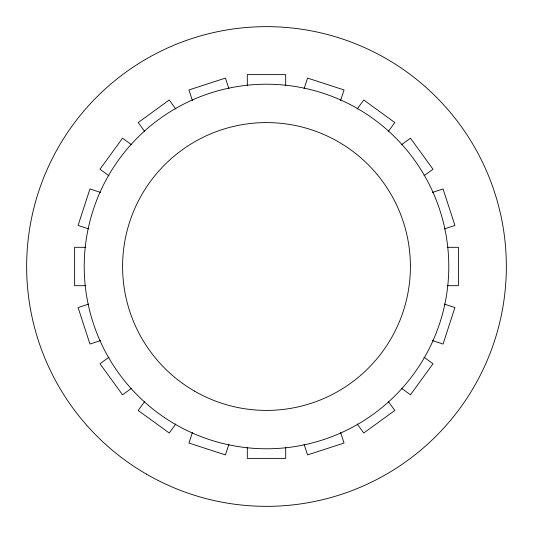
<?xml version="1.0" encoding="UTF-8"?>
<svg xmlns="http://www.w3.org/2000/svg" width="533" height="533" viewBox="0 0 533 533"><rect width="100%" height="100%" fill="white"/><g stroke="black" fill="none" stroke-linecap="round" stroke-linejoin="round"><path stroke-width="0.8" d="M192.413 432.416L188.955 443.056L225.452 454.915L228.917 444.275M304.083 88.725L307.548 78.085L344.045 89.944L340.587 100.584M144.769 401.402L138.194 410.457L169.241 433.016L175.817 423.955M357.183 109.045L363.759 99.984L394.806 122.543L388.231 131.598M109.045 357.183L99.984 363.759L122.543 394.806L131.598 388.231M401.402 144.769L410.457 138.194L433.016 169.241L423.955 175.817M88.725 304.083L78.085 307.548L89.944 344.045L100.584 340.587M432.416 192.413L443.056 188.955L454.915 225.452L444.275 228.917M85.813 247.312L74.62 247.312L74.62 285.688L85.813 285.688M447.187 247.312L458.38 247.312L458.38 285.688L447.187 285.688M100.584 192.413L89.944 188.955L78.085 225.452L88.725 228.917M444.275 304.083L454.915 307.548L443.056 344.045L432.416 340.587M131.598 144.769L122.543 138.194L99.984 169.241L109.045 175.817M423.955 357.183L433.016 363.759L410.457 394.806L401.402 388.231M175.817 109.045L169.241 99.984L138.194 122.543L144.769 131.598M388.231 401.402L394.806 410.457L363.759 433.016L357.183 423.955M228.917 88.725L225.452 78.085L188.955 89.944L192.413 100.584M340.587 432.416L344.045 443.056L307.548 454.915L304.083 444.275M285.688 85.813L285.688 74.62L247.312 74.62L247.312 85.813M285.688 447.187L285.688 458.38L247.312 458.38L247.312 447.187M164.331 417.459A182.286 182.286 0 0 0 448.32 279.505A182.286 182.286 0 0 0 186.85 102.536A182.286 182.286 0 0 0 164.331 417.459M194.545 391.129A143.91 143.91 0 0 0 410.41 266.5A143.91 143.91 0 0 0 194.545 141.871A143.91 143.91 0 0 0 194.545 391.129M146.575 474.217A239.85 239.85 0 0 0 506.35 266.5A239.85 239.85 0 0 0 146.575 58.783A239.85 239.85 0 0 0 146.575 474.217"/></g></svg>
